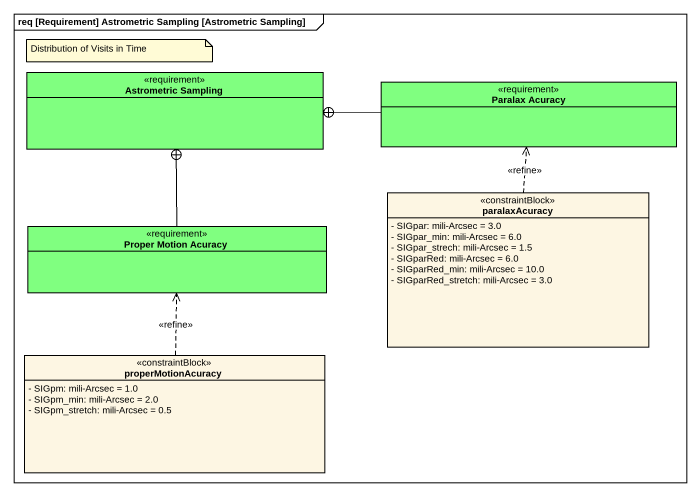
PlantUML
@startuml
mainframe req [Requirement] Astrometric Sampling [Astrometric Sampling]
hide circle
hide empty members
skinparam classAttributeIconSize 0
class "Astrometric Sampling" as Astrometric_Sampling <<requirement>> #80FF80
class "Paralax Acuracy" as Paralax_Acuracy <<requirement>> #80FF80
class paralaxAcuracy <<constraintBlock>> {
  - SIGpar: mili-Arcsec = 3.0
  - SIGpar_min: mili-Arcsec = 6.0
  - SIGpar_strech: mili-Arcsec = 1.5
  - SIGparRed: mili-Arcsec = 6.0
  - SIGparRed_min: mili-Arcsec = 10.0
  - SIGparRed_stretch: mili-Arcsec = 3.0
}
class "Proper Motion Acuracy" as Proper_Motion_Acuracy <<requirement>> #80FF80
class properMotionAcuracy <<constraintBlock>> {
  - SIGpm: mili-Arcsec = 1.0
  - SIGpm_min: mili-Arcsec = 2.0
  - SIGpm_stretch: mili-Arcsec = 0.5
}
Paralax_Acuracy -left-+ Astrometric_Sampling
paralaxAcuracy .up.> Paralax_Acuracy : <<refine>>
Proper_Motion_Acuracy -up-+ Astrometric_Sampling
properMotionAcuracy .up.> Proper_Motion_Acuracy : <<refine>>
note as N1
  Distribution of Visits in Time
end note
@enduml
